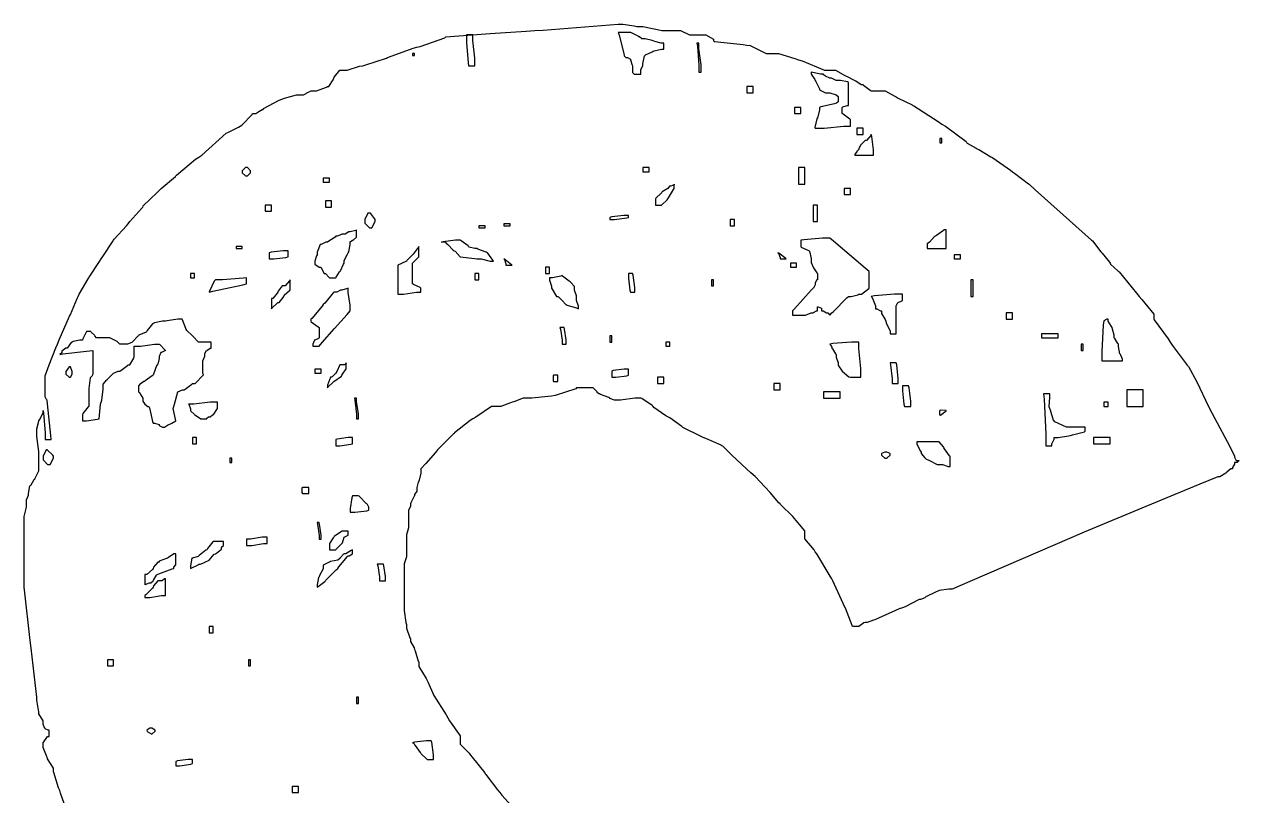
# Model space of a CAD drawing. Extents: x 54 to 303, y 49 to 296.
# Drawn here: x 146.19 to 166.83, y 282.56 to 295.66 of the extents above; entities that cross this region are included whole.
import ezdxf

# ---------------------------------------------------------------- set-up
doc = ezdxf.new("R2010")
doc.units = 0
doc.header["$MEASUREMENT"] = 0

msp = doc.modelspace()

# ---------------------------------------------------------------- linework, layer by layer
at = {"color": 7}
msp.add_lwpolyline([(146.922, 282.268), (146.808, 282.601), (146.792, 282.645), (146.774, 282.689), (146.693, 282.955), (146.685, 282.964), (146.685, 283.025), (146.587, 283.184), (146.579, 283.21), (146.57, 283.238), (146.509, 283.376), (146.509, 283.421), (146.509, 283.457), (146.587, 283.563), (146.615, 283.563), (146.615, 283.581), (146.615, 283.621), (146.615, 283.633), (146.615, 283.669), (146.597, 283.669), (146.543, 283.695), (146.543, 283.704), (146.534, 283.713), (146.509, 283.774), (146.509, 283.774), (146.509, 283.828), (146.439, 283.948), (146.439, 283.986), (146.429, 284.014), (146.403, 284.179), (146.403, 284.233), (146.393, 284.331), (146.305, 285.062), (146.297, 285.151), (146.287, 285.248), (146.199, 286.006), (146.19, 286.103), (146.19, 286.191), (146.19, 286.39), (146.19, 286.456), (146.19, 286.58), (146.19, 286.857), (146.19, 286.949), (146.19, 287.021), (146.19, 287.179), (146.19, 287.231), (146.19, 287.303), (146.226, 287.462), (146.226, 287.514), (146.226, 287.55), (146.226, 287.586), (146.262, 287.664), (146.262, 287.69), (146.262, 287.69), (146.287, 287.823), (146.297, 287.831), (146.305, 287.841), (146.357, 287.929), (146.367, 287.937), (146.375, 287.955), (146.439, 288.075), (146.439, 288.113), (146.439, 288.157), (146.439, 288.256), (146.439, 288.29), (146.439, 288.405), (146.403, 288.663), (146.403, 288.749), (146.403, 288.793), (146.429, 288.899), (146.439, 288.925), (146.447, 288.943), (146.509, 289.063), (146.509, 289.101), (146.517, 289.057), (146.543, 288.721), (146.543, 288.608), (146.57, 288.608), (146.629, 288.608), (146.649, 288.608), (146.64, 288.678), (146.587, 289.217), (146.579, 289.278), (146.57, 289.287), (146.543, 289.333), (146.543, 289.348), (146.543, 289.392), (146.543, 289.491), (146.543, 289.524), (146.543, 289.552), (146.543, 289.631), (146.543, 289.631), (146.543, 289.693), (146.61, 289.879), (146.728, 290.169), (146.756, 290.23), (146.782, 290.302), (146.958, 290.707), (146.968, 290.725), (146.976, 290.734), (147.09, 291.007), (147.108, 291.042), (147.125, 291.078), (147.275, 291.342), (147.285, 291.358), (147.293, 291.368), (147.469, 291.633), (147.497, 291.677), (147.523, 291.721), (147.698, 291.986), (147.708, 291.994), (147.716, 292.012), (147.928, 292.242), (147.954, 292.276), (147.981, 292.312), (148.185, 292.542), (148.203, 292.559), (148.211, 292.577), (148.448, 292.807), (148.483, 292.842), (148.518, 292.877), (148.757, 293.08), (148.766, 293.088), (148.775, 293.098), (149.101, 293.371), (149.155, 293.405), (149.207, 293.441), (149.62, 293.812), (149.648, 293.828), (149.648, 293.828), (149.833, 293.918), (149.86, 293.934), (149.886, 293.952), (150.061, 294.13), (150.071, 294.146), (150.107, 294.146), (150.124, 294.146), (150.177, 294.181), (150.177, 294.181), (150.177, 294.181), (150.23, 294.217), (150.247, 294.217), (150.256, 294.235), (150.522, 294.376), (150.566, 294.393), (150.61, 294.411), (150.814, 294.463), (150.883, 294.463), (150.919, 294.463), (150.935, 294.463), (150.979, 294.491), (150.989, 294.499), (150.989, 294.499), (151.068, 294.533), (151.095, 294.533), (151.156, 294.533), (151.324, 294.597), (151.342, 294.605), (151.368, 294.605), (151.438, 294.72), (151.448, 294.746), (151.456, 294.764), (151.555, 294.886), (151.588, 294.886), (151.676, 294.886), (151.887, 294.95), (151.941, 294.958), (151.994, 294.976), (152.346, 295.09), (152.364, 295.099), (152.382, 295.108), (152.797, 295.258), (152.859, 295.275), (152.92, 295.285), (153.334, 295.435), (153.352, 295.451), (153.501, 295.461), (154.11, 295.505), (154.719, 295.549), (154.869, 295.558), (155.01, 295.567), (155.575, 295.611), (156.139, 295.655), (156.281, 295.664), (156.359, 295.664), (156.553, 295.637), (156.597, 295.628), (156.704, 295.628), (157.004, 295.567), (157.022, 295.558), (157.082, 295.558), (157.222, 295.558), (157.269, 295.558), (157.339, 295.558), (157.497, 295.487), (157.551, 295.487), (157.551, 295.487), (157.684, 295.487), (157.728, 295.487), (157.772, 295.487), (157.904, 295.409), (157.904, 295.381), (157.92, 295.373), (158.405, 295.321), (158.467, 295.311), (158.528, 295.303), (158.8, 295.169), (158.89, 295.169), (159.005, 295.169), (159.287, 295.081), (159.349, 295.063), (159.41, 295.046), (159.788, 294.886), (159.915, 294.886), (159.975, 294.886), (160.143, 294.791), (160.161, 294.782), (160.161, 294.782), (160.284, 294.72), (160.302, 294.71), (160.32, 294.702), (160.412, 294.64), (160.444, 294.64), (160.452, 294.632), (160.566, 294.543), (160.584, 294.533), (160.628, 294.533), (160.727, 294.533), (160.76, 294.533), (160.821, 294.533), (160.971, 294.447), (161.007, 294.429), (161.042, 294.411), (161.28, 294.297), (161.29, 294.287), (161.306, 294.279), (161.723, 294.014), (161.785, 293.97), (161.845, 293.936), (162.198, 293.67), (162.208, 293.652), (162.216, 293.643), (162.366, 293.557), (162.384, 293.547), (162.41, 293.539), (162.613, 293.415), (162.631, 293.405), (162.647, 293.397), (162.947, 293.186), (162.983, 293.158), (163.018, 293.132), (163.256, 292.956), (163.266, 292.946), (163.371, 292.85), (163.795, 292.471), (164.218, 292.092), (164.324, 291.994), (164.341, 291.986), (164.483, 291.801), (164.501, 291.783), (164.509, 291.775), (164.632, 291.624), (164.641, 291.607), (164.65, 291.589), (164.773, 291.475), (164.783, 291.465), (164.799, 291.457), (165.092, 291.095), (165.136, 291.042), (165.18, 290.989), (165.383, 290.737), (165.383, 290.653), (165.391, 290.645), (165.629, 290.32), (165.665, 290.266), (165.699, 290.213), (165.936, 289.895), (165.946, 289.877), (165.972, 289.851), (166.118, 289.592), (166.317, 289.172), (166.371, 289.065), (166.423, 288.969), (166.63, 288.578), (166.748, 288.344), (166.758, 288.326), (166.758, 288.309), (166.784, 288.255), (166.794, 288.255), (166.828, 288.255), (166.828, 288.247), (166.802, 288.219), (166.794, 288.219), (166.758, 288.219), (166.758, 288.193), (166.723, 288.134), (166.723, 288.113), (166.696, 288.113), (166.625, 288.053), (166.617, 288.043), (166.607, 288.035), (166.508, 287.973), (166.475, 287.973), (166.168, 287.849), (165.249, 287.473), (164.204, 287.034), (163.167, 286.589), (162.261, 286.198), (161.961, 286.067), (161.899, 286.067), (161.739, 286.042), (161.713, 286.033), (161.687, 286.024), (161.51, 285.936), (161.502, 285.926), (161.492, 285.918), (161.419, 285.89), (161.396, 285.89), (161.396, 285.89), (161.157, 285.768), (161.113, 285.75), (161.06, 285.733), (160.646, 285.548), (160.62, 285.538), (160.62, 285.538), (160.512, 285.503), (160.478, 285.503), (160.46, 285.495), (160.373, 285.433), (160.373, 285.433), (160.338, 285.433), (160.32, 285.433), (160.28, 285.433), (160.267, 285.433), (160.257, 285.451), (160.143, 285.742), (160.125, 285.786), (160.107, 285.822), (159.931, 286.209), (159.915, 286.243), (159.887, 286.287), (159.658, 286.668), (159.632, 286.702), (159.614, 286.738), (159.456, 286.924), (159.456, 286.985), (159.456, 287.056), (159.305, 287.233), (159.279, 287.267), (159.252, 287.303), (159.041, 287.506), (159.033, 287.514), (159.015, 287.532), (158.864, 287.712), (158.608, 287.982), (158.538, 288.043), (158.467, 288.105), (158.211, 288.352), (158.061, 288.494), (158.044, 288.502), (158.035, 288.512), (157.772, 288.626), (157.728, 288.642), (157.692, 288.66), (157.383, 288.811), (157.375, 288.819), (157.365, 288.829), (157.161, 288.979), (157.127, 288.995), (157.091, 289.013), (156.888, 289.155), (156.88, 289.172), (156.862, 289.19), (156.686, 289.305), (156.669, 289.314), (156.563, 289.314), (156.323, 289.278), (156.245, 289.278), (156.218, 289.278), (156.14, 289.305), (156.14, 289.314), (156.122, 289.323), (155.98, 289.375), (155.964, 289.384), (155.954, 289.384), (155.928, 289.41), (155.928, 289.418), (155.918, 289.428), (155.866, 289.482), (155.858, 289.49), (155.84, 289.49), (155.8, 289.49), (155.787, 289.49), (155.733, 289.49), (155.613, 289.49), (155.575, 289.49), (155.565, 289.472), (155.213, 289.358), (155.152, 289.348), (155.09, 289.34), (154.818, 289.314), (154.729, 289.314), (154.667, 289.314), (154.507, 289.252), (154.481, 289.242), (154.455, 289.234), (154.289, 289.172), (154.234, 289.172), (154.128, 289.172), (153.863, 288.987), (153.811, 288.961), (153.767, 288.935), (153.502, 288.723), (153.494, 288.713), (153.484, 288.705), (153.246, 288.467), (153.212, 288.432), (153.176, 288.388), (153.016, 288.203), (152.929, 288.11), (152.929, 288.079), (152.929, 288.035), (152.902, 287.92), (152.893, 287.903), (152.884, 287.885), (152.859, 287.792), (152.859, 287.76), (152.859, 287.734), (152.823, 287.675), (152.823, 287.654), (152.813, 287.646), (152.761, 287.532), (152.753, 287.514), (152.753, 287.479), (152.717, 287.401), (152.717, 287.373), (152.717, 287.338), (152.717, 287.293), (152.717, 287.194), (152.717, 287.161), (152.717, 287.109), (152.683, 286.989), (152.683, 286.949), (152.683, 286.949), (152.683, 286.808), (152.683, 286.808), (152.683, 286.774), (152.683, 286.695), (152.683, 286.668), (152.683, 286.615), (152.647, 286.495), (152.647, 286.456), (152.647, 286.377), (152.647, 286.199), (152.647, 286.139), (152.647, 286.051), (152.647, 285.852), (152.647, 285.786), (152.647, 285.707), (152.673, 285.503), (152.683, 285.467), (152.683, 285.407), (152.743, 285.239), (152.753, 285.221), (152.753, 285.177), (152.813, 285.072), (152.823, 285.044), (152.831, 285.018), (152.884, 284.842), (152.893, 284.832), (152.893, 284.754), (153.017, 284.551), (153.035, 284.515), (153.052, 284.481), (153.142, 284.269), (153.142, 284.269), (153.15, 284.26), (153.361, 283.934), (153.388, 283.88), (153.414, 283.828), (153.599, 283.577), (153.599, 283.493), (153.599, 283.431), (153.749, 283.281), (153.775, 283.245), (153.802, 283.21), (154.014, 282.946), (154.023, 282.928), (154.032, 282.92), (154.234, 282.655), (154.27, 282.611), (154.304, 282.567), (154.517, 282.335)], dxfattribs=at)
for points in [[(153.741, 294.958), (153.767, 294.958), (153.826, 294.958), (153.847, 294.958), (153.847, 295.09), (153.811, 295.388), (153.811, 295.487), (153.784, 295.487), (153.724, 295.487), (153.705, 295.487), (153.705, 295.355), (153.731, 295.012), (153.741, 294.958)], [(156.387, 295.135), (156.387, 295.126), (156.411, 295.099), (156.421, 295.099), (156.439, 295.099), (156.493, 295.073), (156.493, 295.063), (156.493, 295.063), (156.518, 294.968), (156.527, 294.958), (156.527, 294.932), (156.527, 294.872), (156.527, 294.852), (156.527, 294.844), (156.553, 294.816), (156.563, 294.816), (156.58, 294.816), (156.62, 294.816), (156.633, 294.816), (156.669, 294.816), (156.669, 294.852), (156.669, 294.888), (156.704, 294.966), (156.704, 294.992), (156.704, 294.992), (156.73, 295.126), (156.74, 295.135), (156.748, 295.144), (156.862, 295.196), (156.88, 295.205), (156.897, 295.214), (157.016, 295.239), (157.056, 295.239), (157.056, 295.257), (157.056, 295.298), (157.056, 295.311), (157.056, 295.345), (157.012, 295.345), (156.906, 295.373), (156.88, 295.381), (156.862, 295.391), (156.742, 295.415), (156.704, 295.415), (156.686, 295.415), (156.646, 295.451), (156.633, 295.451), (156.624, 295.461), (156.498, 295.522), (156.457, 295.522), (156.413, 295.522), (156.314, 295.522), (156.281, 295.522), (156.297, 295.477), (156.377, 295.17), (156.387, 295.135)], [(157.656, 294.852), (157.692, 294.852), (157.692, 294.976), (157.656, 295.253), (157.656, 295.345), (157.621, 295.345), (157.63, 295.293), (157.656, 294.962), (157.656, 294.852)], [(152.789, 295.135), (152.823, 295.135), (152.823, 295.169), (152.789, 295.169), (152.789, 295.169), (152.789, 295.135), (152.789, 295.135)], [(160.021, 294.357), (160.021, 294.349), (159.993, 294.323), (159.985, 294.323), (159.957, 294.314), (159.728, 294.262), (159.702, 294.253), (159.702, 294.209), (159.676, 294.094), (159.668, 294.076), (159.658, 294.058), (159.622, 293.909), (159.632, 293.9), (159.781, 293.9), (160.118, 293.934), (160.231, 293.934), (160.231, 293.962), (160.231, 294.021), (160.231, 294.04), (160.222, 294.05), (160.107, 294.138), (160.091, 294.146), (160.091, 294.181), (160.091, 294.199), (160.091, 294.24), (160.091, 294.253), (160.099, 294.262), (160.172, 294.287), (160.197, 294.287), (160.197, 294.331), (160.197, 294.43), (160.197, 294.463), (160.197, 294.517), (160.197, 294.637), (160.197, 294.676), (160.179, 294.685), (160.059, 294.71), (160.021, 294.71), (159.985, 294.71), (159.905, 294.746), (159.879, 294.746), (159.808, 294.782), (159.808, 294.782), (159.772, 294.808), (159.772, 294.816), (159.719, 294.816), (159.588, 294.844), (159.562, 294.852), (159.562, 294.817), (159.622, 294.728), (159.632, 294.71), (159.64, 294.694), (159.702, 294.569), (159.702, 294.569), (159.702, 294.553), (159.808, 294.499), (159.844, 294.499), (159.879, 294.499), (159.985, 294.463), (159.985, 294.463), (159.985, 294.463), (160.021, 294.439), (160.021, 294.429), (160.021, 294.411), (160.021, 294.371), (160.021, 294.357)], [(158.467, 294.499), (158.494, 294.499), (158.553, 294.499), (158.574, 294.499), (158.574, 294.527), (158.574, 294.586), (158.574, 294.605), (158.546, 294.605), (158.487, 294.605), (158.467, 294.605), (158.467, 294.579), (158.467, 294.52), (158.467, 294.499)], [(159.279, 294.146), (159.305, 294.146), (159.365, 294.146), (159.385, 294.146), (159.385, 294.174), (159.385, 294.233), (159.385, 294.253), (159.358, 294.253), (159.299, 294.253), (159.279, 294.253), (159.279, 294.226), (159.279, 294.167), (159.279, 294.146)], [(160.338, 293.794), (160.364, 293.794), (160.423, 293.794), (160.444, 293.794), (160.444, 293.821), (160.444, 293.88), (160.444, 293.9), (160.416, 293.9), (160.357, 293.9), (160.338, 293.9), (160.338, 293.873), (160.338, 293.814), (160.338, 293.794)], [(160.478, 293.688), (160.468, 293.679), (160.416, 293.627), (160.408, 293.617), (160.398, 293.609), (160.373, 293.547), (160.373, 293.547), (160.373, 293.539), (160.346, 293.511), (160.338, 293.511), (160.338, 293.495), (160.302, 293.455), (160.302, 293.441), (160.38, 293.441), (160.559, 293.441), (160.62, 293.441), (160.62, 293.529), (160.593, 293.759), (160.584, 293.794), (160.575, 293.777), (160.502, 293.688), (160.478, 293.688)], [(161.749, 293.652), (161.785, 293.652), (161.785, 293.67), (161.785, 293.711), (161.785, 293.723), (161.749, 293.723), (161.749, 293.706), (161.749, 293.666), (161.749, 293.652)], [(149.967, 293.229), (149.949, 293.229), (149.895, 293.176), (149.895, 293.158), (149.895, 293.142), (149.949, 293.088), (149.967, 293.088), (149.983, 293.088), (150.037, 293.142), (150.037, 293.158), (150.037, 293.176), (149.983, 293.229), (149.967, 293.229)], [(156.704, 293.158), (156.73, 293.158), (156.789, 293.158), (156.81, 293.158), (156.81, 293.176), (156.81, 293.216), (156.81, 293.229), (156.782, 293.229), (156.723, 293.229), (156.704, 293.229), (156.704, 293.229), (156.704, 293.176), (156.704, 293.158)], [(159.349, 292.946), (159.375, 292.946), (159.435, 292.946), (159.456, 292.946), (159.456, 293.018), (159.456, 293.176), (159.456, 293.229), (159.428, 293.229), (159.369, 293.229), (159.349, 293.229), (159.349, 293.158), (159.349, 293), (159.349, 292.946)], [(151.271, 292.982), (151.298, 292.982), (151.357, 292.982), (151.378, 292.982), (151.378, 293), (151.378, 293.04), (151.378, 293.052), (151.35, 293.052), (151.291, 293.052), (151.271, 293.052), (151.271, 293.036), (151.271, 292.996), (151.271, 292.982)], [(157.163, 292.912), (157.153, 292.912), (157.127, 292.876), (157.127, 292.876), (157.127, 292.876), (157.03, 292.815), (157.022, 292.806), (157.012, 292.797), (156.924, 292.709), (156.916, 292.699), (156.916, 292.673), (156.916, 292.614), (156.916, 292.593), (156.932, 292.593), (156.972, 292.593), (156.986, 292.593), (157.021, 292.593), (157.117, 292.683), (157.127, 292.699), (157.135, 292.717), (157.223, 292.859), (157.233, 292.876), (157.233, 292.894), (157.233, 292.934), (157.233, 292.946), (157.233, 292.938), (157.179, 292.912), (157.163, 292.912)], [(160.125, 292.77), (160.152, 292.77), (160.211, 292.77), (160.231, 292.77), (160.231, 292.797), (160.231, 292.857), (160.231, 292.876), (160.204, 292.876), (160.145, 292.876), (160.125, 292.876), (160.125, 292.85), (160.125, 292.79), (160.125, 292.77)], [(151.306, 292.559), (151.332, 292.559), (151.391, 292.559), (151.412, 292.559), (151.412, 292.586), (151.412, 292.646), (151.412, 292.665), (151.384, 292.665), (151.325, 292.665), (151.306, 292.665), (151.306, 292.639), (151.306, 292.579), (151.306, 292.559)], [(150.283, 292.489), (150.309, 292.489), (150.369, 292.489), (150.39, 292.489), (150.39, 292.515), (150.39, 292.574), (150.39, 292.593), (150.362, 292.593), (150.303, 292.593), (150.283, 292.593), (150.283, 292.567), (150.283, 292.509), (150.283, 292.489)], [(152.047, 292.453), (152.029, 292.453), (151.977, 292.348), (151.977, 292.312), (151.977, 292.286), (152.055, 292.206), (152.083, 292.206), (152.099, 292.206), (152.153, 292.312), (152.153, 292.347), (152.144, 292.365), (152.071, 292.453), (152.047, 292.453)], [(159.596, 292.312), (159.614, 292.312), (159.654, 292.312), (159.668, 292.312), (159.668, 292.383), (159.668, 292.541), (159.668, 292.593), (159.65, 292.593), (159.609, 292.593), (159.596, 292.593), (159.596, 292.523), (159.596, 292.366), (159.596, 292.312)], [(153.917, 292.206), (153.943, 292.206), (154.003, 292.206), (154.023, 292.206), (154.023, 292.24), (153.996, 292.24), (153.936, 292.24), (153.917, 292.24), (153.917, 292.206)], [(154.34, 292.24), (154.366, 292.24), (154.426, 292.24), (154.446, 292.24), (154.446, 292.276), (154.419, 292.276), (154.36, 292.276), (154.34, 292.276), (154.34, 292.276), (154.34, 292.24), (154.34, 292.24)], [(156.14, 292.347), (156.218, 292.347), (156.429, 292.374), (156.457, 292.383), (156.457, 292.417), (156.377, 292.417), (156.174, 292.392), (156.14, 292.383), (156.14, 292.383), (156.14, 292.356), (156.14, 292.347)], [(158.185, 292.24), (158.203, 292.24), (158.243, 292.24), (158.257, 292.24), (158.257, 292.268), (158.257, 292.328), (158.257, 292.347), (158.239, 292.347), (158.198, 292.347), (158.185, 292.347), (158.185, 292.32), (158.185, 292.261), (158.185, 292.24)], [(151.129, 291.607), (151.129, 291.589), (151.201, 291.535), (151.201, 291.535), (151.227, 291.535), (151.285, 291.43), (151.306, 291.43), (151.314, 291.422), (151.368, 291.368), (151.378, 291.358), (151.412, 291.358), (151.428, 291.358), (151.468, 291.358), (151.482, 291.358), (151.491, 291.368), (151.544, 291.457), (151.554, 291.465), (151.562, 291.475), (151.614, 291.589), (151.624, 291.607), (151.624, 291.651), (151.685, 291.757), (151.694, 291.783), (151.703, 291.801), (151.73, 291.921), (151.73, 291.96), (151.73, 291.969), (151.765, 291.994), (151.765, 291.994), (151.781, 291.994), (151.835, 292.048), (151.835, 292.064), (151.835, 292.092), (151.835, 292.151), (151.835, 292.17), (151.825, 292.162), (151.73, 292.136), (151.73, 292.136), (151.703, 292.136), (151.643, 292.1), (151.624, 292.1), (151.588, 292.1), (151.579, 292.092), (151.506, 292.064), (151.482, 292.064), (151.473, 292.048), (151.35, 291.969), (151.342, 291.96), (151.314, 291.96), (151.235, 291.924), (151.235, 291.924), (151.217, 291.924), (151.165, 291.791), (151.165, 291.747), (151.156, 291.731), (151.129, 291.638), (151.129, 291.607)], [(159.668, 291.324), (159.658, 291.324), (159.632, 291.272), (159.632, 291.254), (159.632, 291.236), (159.604, 291.182), (159.596, 291.182), (159.56, 291.148), (159.278, 290.831), (159.243, 290.795), (159.243, 290.779), (159.243, 290.739), (159.243, 290.725), (159.287, 290.725), (159.387, 290.725), (159.42, 290.725), (159.464, 290.725), (159.563, 290.759), (159.596, 290.759), (159.604, 290.769), (159.651, 290.795), (159.668, 290.795), (159.668, 290.813), (159.668, 290.853), (159.668, 290.865), (159.684, 290.865), (159.738, 290.839), (159.738, 290.829), (159.738, 290.795), (159.764, 290.795), (159.824, 290.759), (159.844, 290.759), (159.879, 290.725), (159.915, 290.759), (159.941, 290.787), (160.169, 291.016), (160.197, 291.042), (160.241, 291.042), (160.355, 291.069), (160.373, 291.078), (160.418, 291.078), (160.54, 291.174), (160.55, 291.182), (160.55, 291.21), (160.55, 291.269), (160.55, 291.288), (160.55, 291.332), (160.55, 291.431), (160.55, 291.465), (160.478, 291.519), (159.939, 291.977), (159.879, 292.03), (159.755, 292.03), (159.438, 292.004), (159.385, 291.994), (159.385, 291.968), (159.385, 291.908), (159.385, 291.888), (159.393, 291.88), (159.508, 291.827), (159.526, 291.817), (159.534, 291.809), (159.562, 291.684), (159.562, 291.641), (159.562, 291.615), (159.596, 291.535), (159.596, 291.535), (159.604, 291.527), (159.658, 291.44), (159.668, 291.43), (159.668, 291.404), (159.668, 291.345), (159.668, 291.324), (159.668, 291.324), (159.668, 291.324), (159.668, 291.324)], [(161.819, 292.17), (161.809, 292.162), (161.695, 292.074), (161.678, 292.064), (161.66, 292.056), (161.572, 291.96), (161.572, 291.96), (161.572, 291.96), (161.536, 291.933), (161.536, 291.924), (161.536, 291.907), (161.536, 291.867), (161.536, 291.853), (161.615, 291.853), (161.794, 291.853), (161.855, 291.853), (161.855, 291.933), (161.855, 292.111), (161.855, 292.17), (161.855, 292.17), (161.827, 292.17), (161.819, 292.17)], [(149.79, 291.853), (149.816, 291.853), (149.874, 291.853), (149.895, 291.853), (149.895, 291.888), (149.868, 291.888), (149.809, 291.888), (149.79, 291.888), (149.79, 291.888), (149.79, 291.863), (149.79, 291.853)], [(152.789, 291.747), (152.779, 291.739), (152.691, 291.651), (152.683, 291.641), (152.673, 291.633), (152.54, 291.571), (152.54, 291.571), (152.54, 291.571), (152.54, 291.36), (152.54, 291.288), (152.54, 291.236), (152.54, 291.078), (152.54, 291.078), (152.637, 291.078), (152.856, 291.112), (152.929, 291.112), (152.929, 291.13), (152.929, 291.17), (152.929, 291.182), (152.92, 291.192), (152.805, 291.246), (152.789, 291.254), (152.789, 291.298), (152.789, 291.397), (152.789, 291.43), (152.789, 291.475), (152.789, 291.574), (152.789, 291.607), (152.797, 291.616), (152.884, 291.703), (152.893, 291.711), (152.893, 291.755), (152.893, 291.855), (152.893, 291.888), (152.884, 291.871), (152.797, 291.757), (152.789, 291.747)], [(153.352, 291.96), (153.352, 291.951), (153.388, 291.924), (153.388, 291.924), (153.388, 291.924), (153.476, 291.827), (153.494, 291.817), (153.511, 291.809), (153.599, 291.711), (153.599, 291.711), (153.599, 291.711), (153.846, 291.687), (153.881, 291.677), (153.952, 291.677), (154.11, 291.641), (154.164, 291.641), (154.154, 291.659), (154.066, 291.775), (154.058, 291.783), (154.04, 291.793), (153.898, 291.845), (153.881, 291.853), (153.846, 291.853), (153.749, 291.88), (153.741, 291.888), (153.731, 291.898), (153.617, 291.986), (153.599, 291.994), (153.519, 291.994), (153.308, 291.969), (153.282, 291.96), (153.296, 291.966), (153.352, 291.962), (153.352, 291.96)], [(150.354, 291.677), (150.432, 291.677), (150.636, 291.703), (150.672, 291.711), (150.672, 291.739), (150.672, 291.798), (150.672, 291.817), (150.592, 291.817), (150.388, 291.793), (150.354, 291.783), (150.354, 291.757), (150.354, 291.697), (150.354, 291.677)], [(154.376, 291.571), (154.402, 291.571), (154.46, 291.571), (154.481, 291.571), (154.471, 291.58), (154.357, 291.669), (154.34, 291.677), (154.348, 291.669), (154.376, 291.596), (154.376, 291.571)], [(159.033, 291.677), (159.059, 291.677), (159.118, 291.677), (159.139, 291.677), (159.129, 291.687), (159.013, 291.775), (158.997, 291.783), (159.005, 291.775), (159.033, 291.702), (159.033, 291.677)], [(161.995, 291.677), (162.021, 291.677), (162.081, 291.677), (162.101, 291.677), (162.101, 291.695), (162.101, 291.735), (162.101, 291.747), (162.074, 291.747), (162.015, 291.747), (161.995, 291.747), (161.995, 291.731), (161.995, 291.691), (161.995, 291.677)], [(149.013, 291.358), (149.031, 291.358), (149.071, 291.358), (149.085, 291.358), (149.085, 291.376), (149.085, 291.418), (149.085, 291.43), (149.067, 291.43), (149.025, 291.43), (149.013, 291.43), (149.013, 291.412), (149.013, 291.373), (149.013, 291.358)], [(153.847, 291.324), (153.863, 291.324), (153.904, 291.324), (153.917, 291.324), (153.917, 291.352), (153.917, 291.411), (153.917, 291.43), (153.899, 291.43), (153.859, 291.43), (153.847, 291.43), (153.847, 291.43), (153.847, 291.352), (153.847, 291.324)], [(155.046, 291.43), (155.062, 291.43), (155.102, 291.43), (155.116, 291.43), (155.116, 291.457), (155.116, 291.516), (155.116, 291.535), (155.098, 291.535), (155.058, 291.535), (155.046, 291.535), (155.046, 291.509), (155.046, 291.451), (155.046, 291.43)], [(156.493, 291.112), (156.509, 291.112), (156.549, 291.112), (156.563, 291.112), (156.563, 291.192), (156.536, 291.404), (156.527, 291.43), (156.509, 291.43), (156.469, 291.43), (156.457, 291.43), (156.457, 291.352), (156.483, 291.148), (156.493, 291.112)], [(159.209, 291.535), (159.235, 291.535), (159.294, 291.535), (159.315, 291.535), (159.315, 291.553), (159.315, 291.594), (159.315, 291.607), (159.287, 291.607), (159.228, 291.607), (159.209, 291.607), (159.209, 291.589), (159.209, 291.549), (159.209, 291.535)], [(149.331, 291.112), (149.392, 291.13), (149.904, 291.236), (149.967, 291.254), (149.967, 291.28), (149.967, 291.339), (149.967, 291.358), (149.913, 291.35), (149.556, 291.324), (149.437, 291.324), (149.419, 291.298), (149.339, 291.13), (149.331, 291.112)], [(150.6, 291.218), (150.574, 291.218), (150.504, 291.13), (150.496, 291.112), (150.486, 291.095), (150.413, 291.006), (150.39, 291.006), (150.39, 290.962), (150.39, 290.862), (150.39, 290.829), (150.398, 290.839), (150.486, 290.927), (150.496, 290.935), (150.522, 290.935), (150.591, 291.025), (150.6, 291.042), (150.609, 291.06), (150.697, 291.139), (150.706, 291.148), (150.706, 291.192), (150.706, 291.291), (150.706, 291.324), (150.697, 291.308), (150.624, 291.218), (150.6, 291.218)], [(155.116, 291.358), (155.116, 291.314), (155.152, 291.215), (155.152, 291.182), (155.16, 291.166), (155.233, 291.042), (155.258, 291.042), (155.266, 291.034), (155.319, 290.981), (155.328, 290.971), (155.337, 290.963), (155.389, 290.911), (155.399, 290.901), (155.415, 290.893), (155.593, 290.839), (155.611, 290.829), (155.611, 290.873), (155.575, 290.973), (155.575, 291.006), (155.575, 291.05), (155.539, 291.149), (155.539, 291.182), (155.539, 291.21), (155.477, 291.28), (155.469, 291.288), (155.451, 291.298), (155.337, 291.386), (155.328, 291.394), (155.31, 291.386), (155.164, 291.358), (155.116, 291.358)], [(157.868, 291.218), (157.904, 291.218), (157.904, 291.246), (157.904, 291.305), (157.904, 291.324), (157.868, 291.324), (157.868, 291.298), (157.868, 291.239), (157.868, 291.218)], [(162.278, 291.042), (162.314, 291.042), (162.314, 291.113), (162.314, 291.272), (162.314, 291.324), (162.278, 291.324), (162.278, 291.254), (162.278, 291.095), (162.278, 291.042)], [(151.201, 290.336), (151.191, 290.328), (151.129, 290.3), (151.129, 290.3), (151.12, 290.3), (151.095, 290.23), (151.095, 290.23), (151.095, 290.196), (151.121, 290.196), (151.18, 290.196), (151.201, 290.196), (151.253, 290.257), (151.464, 290.496), (151.676, 290.734), (151.73, 290.795), (151.73, 290.893), (151.694, 291.11), (151.694, 291.182), (151.685, 291.174), (151.588, 291.148), (151.588, 291.148), (151.561, 291.148), (151.501, 291.112), (151.482, 291.112), (151.448, 291.112), (151.438, 291.104), (151.298, 290.927), (151.271, 290.901), (151.253, 290.875), (151.076, 290.663), (151.059, 290.653), (151.059, 290.619), (151.068, 290.61), (151.183, 290.522), (151.201, 290.513), (151.201, 290.477), (151.201, 290.442), (151.201, 290.364), (151.201, 290.336)], [(160.654, 290.829), (160.681, 290.829), (160.74, 290.795), (160.76, 290.795), (160.76, 290.751), (160.821, 290.646), (160.831, 290.619), (160.839, 290.593), (160.903, 290.453), (160.903, 290.406), (160.929, 290.406), (160.987, 290.406), (161.007, 290.406), (161.007, 290.468), (161.007, 290.608), (161.007, 290.653), (161.007, 290.707), (161.007, 290.827), (161.007, 290.865), (161.007, 290.883), (161.034, 290.935), (161.043, 290.935), (161.043, 290.935), (161.104, 290.963), (161.113, 290.971), (161.113, 290.999), (161.113, 291.058), (161.113, 291.078), (160.981, 291.078), (160.637, 291.051), (160.584, 291.042), (160.601, 291.025), (160.654, 290.879), (160.654, 290.829)], [(148.203, 289.278), (148.203, 289.261), (148.237, 289.208), (148.237, 289.208), (148.237, 289.208), (148.289, 289.172), (148.307, 289.172), (148.316, 289.145), (148.369, 288.917), (148.379, 288.889), (148.405, 288.889), (148.483, 288.864), (148.483, 288.855), (148.483, 288.846), (148.537, 288.819), (148.555, 288.819), (148.572, 288.819), (148.626, 288.855), (148.626, 288.855), (148.626, 288.855), (148.686, 288.881), (148.696, 288.889), (148.766, 288.925), (148.766, 288.925), (148.722, 289.137), (148.732, 289.172), (148.74, 289.208), (148.802, 289.418), (148.802, 289.418), (148.802, 289.418), (148.88, 289.454), (148.908, 289.454), (148.924, 289.464), (149.039, 289.552), (149.049, 289.56), (149.093, 289.56), (149.233, 289.711), (149.225, 289.737), (149.225, 289.755), (149.225, 289.795), (149.225, 289.807), (149.225, 289.807), (149.225, 289.887), (149.225, 289.913), (149.225, 289.949), (149.261, 290.027), (149.261, 290.054), (149.261, 290.072), (149.286, 290.124), (149.295, 290.124), (149.295, 290.124), (149.348, 290.16), (149.365, 290.16), (149.365, 290.178), (149.365, 290.218), (149.365, 290.23), (149.365, 290.266), (149.321, 290.266), (149.222, 290.266), (149.189, 290.266), (149.153, 290.266), (149.057, 290.364), (149.049, 290.372), (149.049, 290.372), (148.951, 290.46), (148.942, 290.477), (148.933, 290.495), (148.88, 290.645), (148.872, 290.653), (148.801, 290.653), (148.616, 290.628), (148.59, 290.619), (148.536, 290.619), (148.405, 290.593), (148.379, 290.583), (148.369, 290.575), (148.281, 290.46), (148.273, 290.442), (148.263, 290.434), (148.139, 290.382), (148.131, 290.372), (148.121, 290.364), (148.034, 290.275), (148.026, 290.266), (148.016, 290.257), (147.943, 290.23), (147.92, 290.23), (147.884, 290.23), (147.866, 290.23), (147.826, 290.23), (147.814, 290.23), (147.778, 290.266), (147.768, 290.275), (147.643, 290.336), (147.602, 290.336), (147.557, 290.336), (147.458, 290.336), (147.425, 290.336), (147.416, 290.336), (147.391, 290.372), (147.391, 290.372), (147.381, 290.382), (147.329, 290.434), (147.321, 290.442), (147.303, 290.442), (147.261, 290.442), (147.249, 290.442), (147.239, 290.434), (147.187, 290.318), (147.179, 290.3), (147.134, 290.3), (147.019, 290.275), (147.002, 290.266), (146.984, 290.257), (146.918, 290.16), (146.896, 290.16), (146.896, 290.16), (146.826, 290.108), (146.826, 290.09), (146.826, 290.081), (146.792, 290.054), (146.792, 290.054), (146.844, 290.063), (147.301, 290.116), (147.355, 290.124), (147.355, 290.08), (147.355, 289.981), (147.355, 289.947), (147.355, 289.903), (147.355, 289.804), (147.355, 289.771), (147.355, 289.771), (147.355, 289.737), (147.355, 289.737), (147.355, 289.737), (147.351, 289.706), (147.355, 289.701), (147.321, 289.667), (147.311, 289.658), (147.285, 289.479), (147.285, 289.418), (147.285, 289.358), (147.285, 289.219), (147.285, 289.172), (147.275, 289.163), (147.187, 289.049), (147.179, 289.031), (147.179, 289.005), (147.179, 288.946), (147.179, 288.925), (147.249, 288.925), (147.434, 288.953), (147.461, 288.961), (147.461, 288.961), (147.487, 289.208), (147.497, 289.242), (147.505, 289.278), (147.531, 289.464), (147.531, 289.524), (147.531, 289.552), (147.592, 289.622), (147.602, 289.631), (147.61, 289.64), (147.708, 289.737), (147.708, 289.737), (147.708, 289.737), (147.786, 289.771), (147.814, 289.771), (147.83, 289.781), (147.945, 289.869), (147.954, 289.877), (147.981, 289.877), (148.051, 289.993), (148.06, 290.019), (148.06, 290.063), (148.06, 290.163), (148.06, 290.196), (148.165, 290.196), (148.404, 290.23), (148.483, 290.23), (148.492, 290.222), (148.58, 290.134), (148.59, 290.124), (148.58, 290.116), (148.519, 290.09), (148.519, 290.09), (148.51, 290.09), (148.483, 290.019), (148.483, 290.019), (148.483, 289.985), (148.457, 289.887), (148.449, 289.877), (148.439, 289.861), (148.387, 289.719), (148.379, 289.701), (148.361, 289.693), (148.245, 289.604), (148.237, 289.595), (148.219, 289.595), (148.179, 289.56), (148.167, 289.56), (148.131, 289.524), (148.131, 289.498), (148.131, 289.439), (148.131, 289.418), (148.149, 289.402), (148.203, 289.31), (148.203, 289.278)], [(162.877, 290.653), (162.903, 290.653), (162.963, 290.653), (162.983, 290.653), (162.983, 290.681), (162.983, 290.74), (162.983, 290.759), (162.956, 290.759), (162.897, 290.759), (162.877, 290.759), (162.877, 290.733), (162.877, 290.674), (162.877, 290.653)], [(164.501, 289.947), (164.589, 289.947), (164.787, 289.947), (164.853, 289.947), (164.853, 289.975), (164.826, 290.045), (164.817, 290.054), (164.808, 290.063), (164.783, 290.189), (164.783, 290.23), (164.773, 290.24), (164.72, 290.328), (164.711, 290.336), (164.711, 290.38), (164.685, 290.486), (164.677, 290.513), (164.667, 290.531), (164.607, 290.619), (164.607, 290.619), (164.607, 290.653), (164.589, 290.653), (164.535, 290.628), (164.535, 290.619), (164.525, 290.558), (164.501, 290.1), (164.501, 289.947)], [(155.328, 290.23), (155.345, 290.23), (155.385, 290.23), (155.399, 290.23), (155.399, 290.302), (155.371, 290.486), (155.363, 290.513), (155.345, 290.513), (155.305, 290.513), (155.292, 290.513), (155.301, 290.486), (155.328, 290.295), (155.328, 290.23)], [(163.477, 290.336), (163.547, 290.336), (163.705, 290.336), (163.759, 290.336), (163.759, 290.354), (163.759, 290.394), (163.759, 290.406), (163.687, 290.406), (163.529, 290.406), (163.477, 290.406), (163.477, 290.39), (163.477, 290.35), (163.477, 290.336)], [(156.14, 290.266), (156.174, 290.266), (156.174, 290.293), (156.174, 290.353), (156.174, 290.372), (156.14, 290.372), (156.14, 290.372), (156.14, 290.293), (156.14, 290.266)], [(157.092, 290.196), (157.109, 290.196), (157.149, 290.196), (157.163, 290.196), (157.163, 290.213), (157.163, 290.254), (157.163, 290.266), (157.145, 290.266), (157.105, 290.266), (157.092, 290.266), (157.092, 290.249), (157.092, 290.209), (157.092, 290.196)], [(159.915, 290.16), (159.923, 290.152), (159.975, 290.063), (159.985, 290.054), (159.985, 290.009), (160.021, 289.91), (160.021, 289.877), (160.029, 289.861), (160.091, 289.771), (160.091, 289.771), (160.091, 289.771), (160.204, 289.676), (160.231, 289.667), (160.275, 289.667), (160.375, 289.667), (160.408, 289.667), (160.408, 289.816), (160.373, 290.154), (160.373, 290.266), (160.249, 290.266), (159.931, 290.24), (159.879, 290.23), (159.887, 290.222), (159.915, 290.176), (159.915, 290.16)], [(164.148, 290.124), (164.182, 290.124), (164.182, 290.152), (164.182, 290.211), (164.182, 290.23), (164.148, 290.23), (164.148, 290.204), (164.148, 290.145), (164.148, 290.124)], [(146.968, 289.843), (146.95, 289.843), (146.896, 289.764), (146.896, 289.737), (146.896, 289.72), (146.95, 289.667), (146.968, 289.667), (146.976, 289.667), (147.002, 289.72), (147.002, 289.737), (147.002, 289.764), (146.976, 289.843), (146.968, 289.843)], [(151.129, 289.737), (151.156, 289.737), (151.215, 289.737), (151.235, 289.737), (151.235, 289.755), (151.235, 289.795), (151.235, 289.807), (151.208, 289.807), (151.149, 289.807), (151.129, 289.807), (151.129, 289.807), (151.129, 289.755), (151.129, 289.737)], [(151.658, 289.913), (151.658, 289.905), (151.632, 289.877), (151.624, 289.877), (151.606, 289.877), (151.566, 289.877), (151.554, 289.877), (151.554, 289.877), (151.5, 289.764), (151.482, 289.737), (151.473, 289.728), (151.42, 289.676), (151.412, 289.667), (151.394, 289.667), (151.342, 289.534), (151.342, 289.49), (151.35, 289.5), (151.438, 289.586), (151.448, 289.595), (151.448, 289.595), (151.579, 289.684), (151.588, 289.701), (151.597, 289.719), (151.658, 289.813), (151.658, 289.843), (151.658, 289.843), (151.658, 289.897), (151.658, 289.913)], [(156.174, 289.667), (156.245, 289.667), (156.429, 289.693), (156.457, 289.701), (156.457, 289.728), (156.457, 289.788), (156.457, 289.807), (156.385, 289.807), (156.2, 289.781), (156.174, 289.771), (156.174, 289.745), (156.174, 289.687), (156.174, 289.667)], [(160.937, 289.56), (160.963, 289.56), (161.022, 289.56), (161.043, 289.56), (161.043, 289.649), (161.016, 289.879), (161.007, 289.913), (160.981, 289.913), (160.922, 289.913), (160.903, 289.913), (160.911, 289.879), (160.937, 289.64), (160.937, 289.56)], [(155.186, 289.595), (155.204, 289.595), (155.244, 289.595), (155.258, 289.595), (155.258, 289.622), (155.258, 289.682), (155.258, 289.701), (155.24, 289.701), (155.199, 289.701), (155.186, 289.701), (155.177, 289.693), (155.177, 289.613), (155.186, 289.595)], [(156.95, 289.56), (156.977, 289.56), (157.036, 289.56), (157.056, 289.56), (157.056, 289.588), (157.056, 289.647), (157.056, 289.667), (157.029, 289.667), (156.97, 289.667), (156.95, 289.667), (156.95, 289.64), (156.95, 289.581), (156.95, 289.56)], [(158.926, 289.454), (158.952, 289.454), (159.012, 289.454), (159.033, 289.454), (159.033, 289.482), (159.033, 289.541), (159.033, 289.56), (159.005, 289.56), (158.946, 289.56), (158.926, 289.56), (158.926, 289.534), (158.926, 289.475), (158.926, 289.454)], [(159.772, 289.314), (159.843, 289.314), (160.001, 289.314), (160.055, 289.314), (160.055, 289.34), (160.055, 289.399), (160.055, 289.418), (159.983, 289.418), (159.825, 289.418), (159.772, 289.418), (159.772, 289.392), (159.772, 289.334), (159.772, 289.314)], [(161.149, 289.172), (161.175, 289.172), (161.235, 289.172), (161.255, 289.172), (161.255, 289.26), (161.228, 289.49), (161.219, 289.524), (161.192, 289.524), (161.133, 289.524), (161.113, 289.524), (161.113, 289.436), (161.139, 289.208), (161.149, 289.172)], [(163.548, 288.502), (163.575, 288.502), (163.632, 288.502), (163.653, 288.502), (163.653, 288.538), (163.689, 288.616), (163.689, 288.642), (163.759, 288.642), (163.935, 288.67), (163.971, 288.678), (164.006, 288.688), (164.209, 288.74), (164.218, 288.749), (164.218, 288.767), (164.218, 288.806), (164.218, 288.819), (164.156, 288.819), (164.017, 288.819), (163.971, 288.819), (163.9, 288.819), (163.705, 288.908), (163.689, 288.925), (163.679, 288.935), (163.627, 289.111), (163.619, 289.137), (163.609, 289.163), (163.619, 289.329), (163.619, 289.384), (163.591, 289.384), (163.532, 289.384), (163.513, 289.384), (163.521, 289.296), (163.548, 288.7), (163.548, 288.502)], [(164.924, 289.172), (164.994, 289.172), (165.152, 289.172), (165.206, 289.172), (165.206, 289.243), (165.206, 289.402), (165.206, 289.454), (165.135, 289.454), (164.976, 289.454), (164.924, 289.454), (164.924, 289.384), (164.924, 289.226), (164.924, 289.172)], [(149.013, 289.101), (149.021, 289.093), (149.075, 289.041), (149.085, 289.031), (149.101, 289.023), (149.193, 288.961), (149.225, 288.961), (149.242, 288.961), (149.281, 288.961), (149.295, 288.961), (149.295, 288.971), (149.321, 288.995), (149.331, 288.995), (149.348, 288.995), (149.388, 289.031), (149.401, 289.031), (149.41, 289.041), (149.462, 289.119), (149.472, 289.137), (149.472, 289.163), (149.472, 289.223), (149.472, 289.242), (149.348, 289.242), (149.071, 289.208), (148.978, 289.208), (148.987, 289.208), (149.013, 289.129), (149.013, 289.101)], [(151.835, 288.961), (151.871, 288.961), (151.871, 289.049), (151.835, 289.247), (151.835, 289.314), (151.801, 289.314), (151.809, 289.279), (151.835, 289.041), (151.835, 288.961)], [(164.535, 289.172), (164.553, 289.172), (164.593, 289.172), (164.607, 289.172), (164.607, 289.19), (164.607, 289.229), (164.607, 289.242), (164.589, 289.242), (164.548, 289.242), (164.535, 289.242), (164.535, 289.226), (164.535, 289.172), (164.535, 289.172)], [(161.855, 289.101), (161.855, 289.101), (161.757, 289.111), (161.749, 289.101), (161.742, 289.088), (161.746, 289.031), (161.749, 289.031), (161.762, 289.024), (161.858, 289.096), (161.855, 289.101)], [(149.049, 288.536), (149.065, 288.536), (149.105, 288.536), (149.119, 288.536), (149.119, 288.564), (149.119, 288.623), (149.119, 288.642), (149.101, 288.642), (149.061, 288.642), (149.049, 288.642), (149.049, 288.642), (149.049, 288.564), (149.049, 288.536)], [(151.482, 288.502), (151.553, 288.502), (151.737, 288.528), (151.765, 288.536), (151.765, 288.564), (151.765, 288.623), (151.765, 288.642), (151.693, 288.642), (151.509, 288.618), (151.482, 288.608), (151.482, 288.582), (151.482, 288.522), (151.482, 288.502)], [(161.432, 288.396), (161.432, 288.37), (161.492, 288.3), (161.502, 288.29), (161.51, 288.282), (161.572, 288.255), (161.572, 288.255), (161.572, 288.255), (161.705, 288.183), (161.749, 288.183), (161.793, 288.183), (161.892, 288.149), (161.925, 288.149), (161.925, 288.193), (161.925, 288.292), (161.925, 288.326), (161.915, 288.335), (161.827, 288.449), (161.819, 288.466), (161.809, 288.484), (161.736, 288.572), (161.713, 288.572), (161.669, 288.572), (161.569, 288.572), (161.536, 288.572), (161.51, 288.572), (161.432, 288.572), (161.432, 288.572), (161.414, 288.572), (161.36, 288.572), (161.36, 288.572), (161.36, 288.528), (161.422, 288.414), (161.432, 288.396)], [(164.358, 288.536), (164.429, 288.536), (164.587, 288.536), (164.641, 288.536), (164.641, 288.564), (164.641, 288.623), (164.641, 288.642), (164.569, 288.642), (164.411, 288.642), (164.358, 288.642), (164.358, 288.616), (164.358, 288.557), (164.358, 288.536)], [(146.579, 288.432), (146.561, 288.432), (146.509, 288.326), (146.509, 288.29), (146.509, 288.264), (146.587, 288.183), (146.615, 288.183), (146.631, 288.183), (146.685, 288.291), (146.685, 288.326), (146.675, 288.344), (146.581, 288.433), (146.579, 288.432)], [(160.903, 288.36), (160.903, 288.37), (160.849, 288.396), (160.831, 288.396), (160.813, 288.396), (160.76, 288.37), (160.76, 288.36), (160.76, 288.344), (160.813, 288.29), (160.831, 288.29), (160.849, 288.29), (160.903, 288.344), (160.903, 288.36)], [(149.684, 288.219), (149.718, 288.219), (149.718, 288.237), (149.718, 288.277), (149.718, 288.29), (149.684, 288.29), (149.684, 288.273), (149.684, 288.219), (149.684, 288.219)], [(150.919, 287.69), (150.945, 287.69), (151.004, 287.69), (151.025, 287.69), (151.025, 287.718), (151.025, 287.777), (151.025, 287.796), (150.997, 287.796), (150.938, 287.796), (150.919, 287.796), (150.909, 287.788), (150.909, 287.708), (150.919, 287.69)], [(151.73, 287.373), (151.809, 287.373), (152.011, 287.4), (152.047, 287.408), (152.047, 287.444), (152.047, 287.462), (152.02, 287.506), (152.011, 287.514), (152.002, 287.523), (151.95, 287.576), (151.941, 287.584), (151.932, 287.594), (151.879, 287.646), (151.871, 287.654), (151.853, 287.654), (151.813, 287.654), (151.801, 287.654), (151.765, 287.654), (151.755, 287.62), (151.73, 287.435), (151.73, 287.373)], [(151.201, 286.915), (151.235, 286.915), (151.235, 286.986), (151.209, 287.171), (151.201, 287.197), (151.165, 287.197), (151.173, 287.171), (151.201, 286.979), (151.201, 286.915)], [(149.401, 286.879), (149.392, 286.87), (149.304, 286.756), (149.295, 286.738), (149.277, 286.73), (149.163, 286.641), (149.155, 286.632), (149.145, 286.624), (149.049, 286.596), (149.049, 286.596), (149.039, 286.596), (149.013, 286.464), (149.013, 286.42), (149.013, 286.42), (149.145, 286.483), (149.155, 286.492), (149.181, 286.492), (149.251, 286.518), (149.261, 286.526), (149.331, 286.562), (149.331, 286.562), (149.419, 286.659), (149.437, 286.668), (149.454, 286.677), (149.542, 286.749), (149.542, 286.772), (149.542, 286.782), (149.578, 286.808), (149.578, 286.808), (149.578, 286.826), (149.578, 286.866), (149.578, 286.879), (149.534, 286.879), (149.435, 286.879), (149.401, 286.879)], [(149.967, 286.808), (150.055, 286.808), (150.253, 286.844), (150.319, 286.844), (150.319, 286.87), (150.319, 286.93), (150.319, 286.949), (150.231, 286.949), (150.033, 286.915), (149.967, 286.915), (149.967, 286.888), (149.967, 286.829), (149.967, 286.808)], [(151.588, 287.055), (151.579, 287.047), (151.456, 286.959), (151.448, 286.949), (151.438, 286.941), (151.378, 286.841), (151.378, 286.808), (151.378, 286.792), (151.378, 286.752), (151.378, 286.738), (151.404, 286.738), (151.462, 286.738), (151.482, 286.738), (151.491, 286.748), (151.579, 286.836), (151.588, 286.844), (151.597, 286.854), (151.624, 286.949), (151.624, 286.949), (151.694, 286.985), (151.694, 287.003), (151.694, 287.043), (151.694, 287.055), (151.667, 287.055), (151.608, 287.055), (151.588, 287.055)], [(148.766, 286.668), (148.73, 286.668), (148.642, 286.606), (148.626, 286.596), (148.608, 286.588), (148.483, 286.542), (148.483, 286.526), (148.457, 286.526), (148.387, 286.438), (148.379, 286.42), (148.369, 286.403), (148.27, 286.315), (148.237, 286.315), (148.237, 286.271), (148.237, 286.172), (148.237, 286.139), (148.245, 286.148), (148.318, 286.173), (148.343, 286.173), (148.379, 286.209), (148.387, 286.218), (148.439, 286.307), (148.449, 286.315), (148.475, 286.325), (148.704, 286.411), (148.732, 286.42), (148.732, 286.438), (148.766, 286.479), (148.766, 286.492), (148.766, 286.536), (148.766, 286.635), (148.766, 286.668)], [(151.624, 286.668), (151.614, 286.659), (151.562, 286.606), (151.554, 286.596), (151.554, 286.588), (151.518, 286.562), (151.518, 286.562), (151.518, 286.562), (151.394, 286.536), (151.378, 286.526), (151.36, 286.518), (151.271, 286.472), (151.271, 286.456), (151.271, 286.411), (151.209, 286.297), (151.201, 286.279), (151.191, 286.263), (151.165, 286.143), (151.165, 286.103), (151.182, 286.112), (151.296, 286.2), (151.306, 286.209), (151.314, 286.218), (151.491, 286.393), (151.518, 286.42), (151.535, 286.447), (151.685, 286.624), (151.694, 286.632), (151.711, 286.632), (151.765, 286.668), (151.765, 286.668), (151.765, 286.686), (151.765, 286.726), (151.765, 286.738), (151.747, 286.722), (151.655, 286.668), (151.624, 286.668)], [(152.224, 286.209), (152.25, 286.209), (152.309, 286.209), (152.33, 286.209), (152.33, 286.281), (152.302, 286.465), (152.294, 286.492), (152.266, 286.492), (152.207, 286.492), (152.188, 286.492), (152.196, 286.465), (152.224, 286.274), (152.224, 286.209)], [(148.59, 286.243), (148.572, 286.243), (148.532, 286.209), (148.519, 286.209), (148.483, 286.209), (148.457, 286.209), (148.387, 286.121), (148.379, 286.103), (148.369, 286.086), (148.253, 285.972), (148.237, 285.962), (148.237, 285.926), (148.325, 285.926), (148.524, 285.962), (148.59, 285.962), (148.59, 285.962), (148.59, 286.173), (148.59, 286.243)], [(149.331, 285.327), (149.348, 285.327), (149.388, 285.327), (149.401, 285.327), (149.401, 285.355), (149.401, 285.414), (149.401, 285.433), (149.383, 285.433), (149.344, 285.433), (149.331, 285.433), (149.331, 285.407), (149.331, 285.347), (149.331, 285.327)], [(147.602, 284.762), (147.628, 284.762), (147.687, 284.762), (147.708, 284.762), (147.708, 284.789), (147.708, 284.849), (147.708, 284.868), (147.68, 284.868), (147.621, 284.868), (147.602, 284.868), (147.602, 284.842), (147.602, 284.783), (147.602, 284.762)], [(150.001, 284.762), (150.037, 284.762), (150.037, 284.789), (150.037, 284.849), (150.037, 284.868), (150.001, 284.868), (150.001, 284.842), (150.001, 284.783), (150.001, 284.762)], [(151.835, 284.127), (151.871, 284.127), (151.871, 284.154), (151.871, 284.214), (151.871, 284.233), (151.835, 284.233), (151.835, 284.207), (151.835, 284.147), (151.835, 284.127)], [(148.413, 283.669), (148.413, 283.669), (148.36, 283.704), (148.343, 283.704), (148.325, 283.704), (148.273, 283.669), (148.273, 283.669), (148.278, 283.649), (148.355, 283.603), (148.413, 283.653), (148.413, 283.669)], [(152.823, 283.421), (152.831, 283.413), (152.92, 283.29), (152.929, 283.281), (152.937, 283.272), (153.025, 283.184), (153.035, 283.174), (153.061, 283.174), (153.121, 283.174), (153.142, 283.174), (153.142, 283.254), (153.114, 283.466), (153.106, 283.493), (153.025, 283.493), (152.823, 283.466), (152.789, 283.457), (152.797, 283.457), (152.823, 283.431), (152.823, 283.421)], [(148.766, 283.068), (148.836, 283.068), (149.021, 283.096), (149.049, 283.104), (149.049, 283.122), (149.049, 283.162), (149.049, 283.174), (148.977, 283.174), (148.792, 283.15), (148.766, 283.14), (148.766, 283.122), (148.766, 283.082), (148.766, 283.068)], [(150.742, 282.611), (150.768, 282.611), (150.828, 282.611), (150.848, 282.611), (150.848, 282.637), (150.848, 282.696), (150.848, 282.715), (150.821, 282.715), (150.761, 282.715), (150.742, 282.715), (150.742, 282.689), (150.742, 282.631), (150.742, 282.611)]]:
    msp.add_lwpolyline(points, close=True, dxfattribs=at)

doc.saveas('drawing.dxf')
